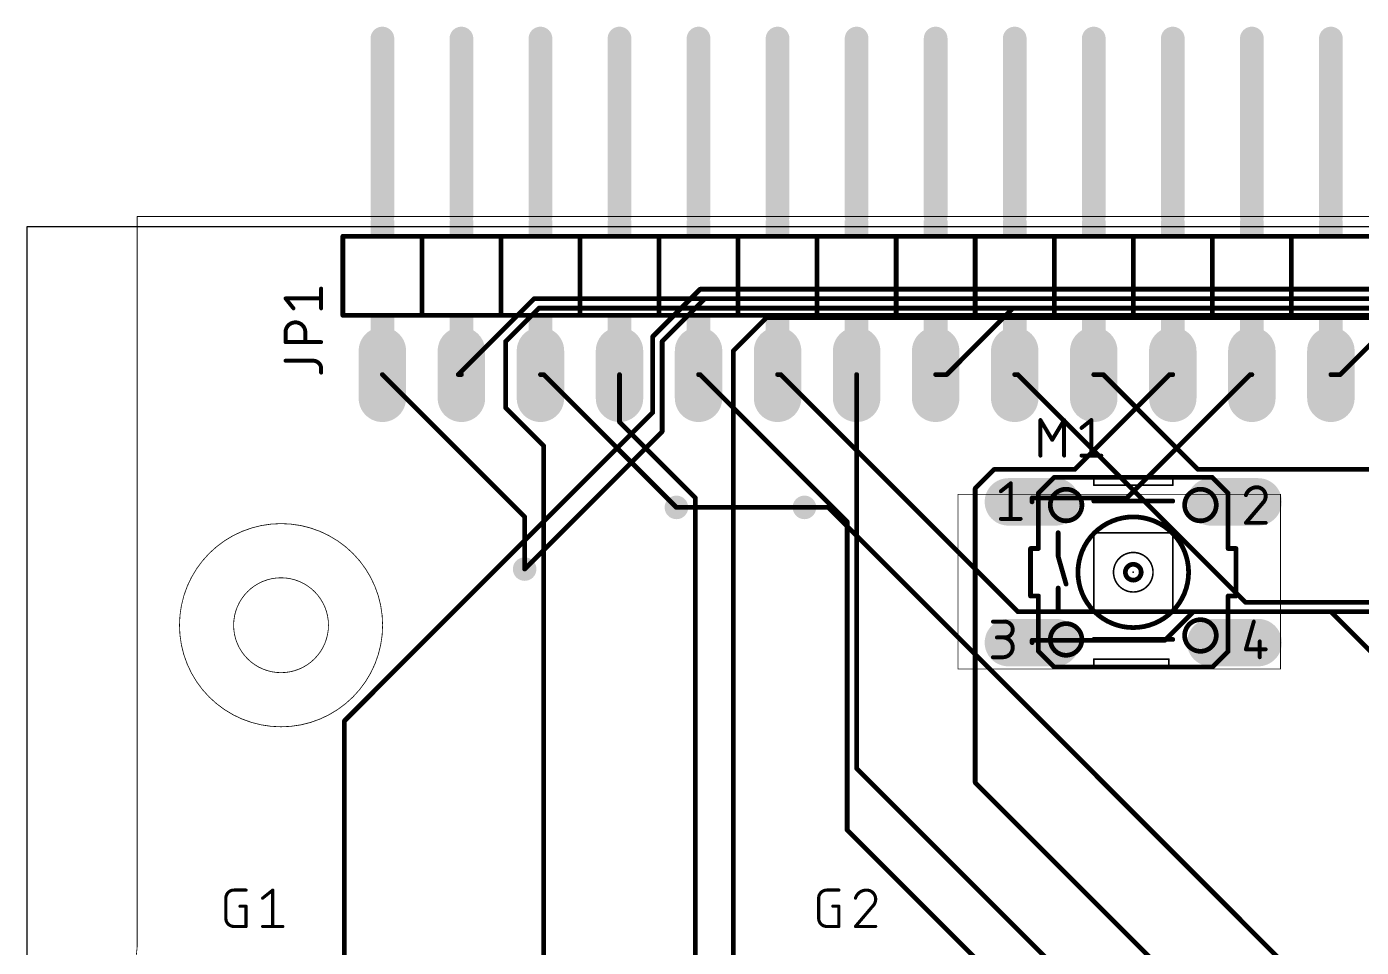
# Model space of a CAD drawing. Extents: x 8 to 150, y -13 to 106.
# Drawn here: x 7.62 to 50.51, y 76.85 to 106.43 of the extents above; entities that cross this region are included whole.
import ezdxf

# ---------------------------------------------------------------- set-up
doc = ezdxf.new("R2010")
doc.units = 0
for name, color, linetype in [('1', 22, 'CONTINUOUS'), ('16', 175, 'CONTINUOUS'), ('17', 82, 'CONTINUOUS'), ('18', 82, 'CONTINUOUS'), ('20', 30, 'CONTINUOUS'), ('21', 253, 'CONTINUOUS'), ('23', 7, 'CONTINUOUS'), ('25', 253, 'CONTINUOUS'), ('49', 253, 'CONTINUOUS'), ('51', 253, 'CONTINUOUS')]:
    doc.layers.add(name, color=color, linetype=linetype)

# ---------------------------------------------------------------- blocks, each defined once
blk = doc.blocks.new('RECT')
blk.add_solid([(-0.5, -0.5), (0.5, -0.5), (-0.5, 0.5), (0.5, 0.5)])
blk = doc.blocks.new('LONGP100')
at = {"const_width": 1}
blk.add_lwpolyline([(-0.5, 0), (0.5, 0)], dxfattribs=at)
at = {"const_width": 0.5}
for points in [[(-0.5, 0.25, 1), (-0.5, -0.25)], [(0.5, -0.25, 1), (0.5, 0.25)]]:
    blk.add_lwpolyline(points, format="xyb", dxfattribs=at)
blk = doc.blocks.new('ROUNDV')
at = {"const_width": 0.5}
blk.add_lwpolyline([(0, -0.25, 1), (0, 0.25, 1), (0, -0.25)], format="xyb", dxfattribs=at)

msp = doc.modelspace()

# ---------------------------------------------------------------- linework, layer by layer
at = {"layer": '1', "const_width": 0.1524}
for points in [[(27.7368, 96.4692), (29.2608, 97.9932)], [(29.2608, 97.9932), (135.3312, 97.9932)], [(28.0416, 96.3168), (29.4132, 97.6884)], [(29.4132, 97.6884), (65.0748, 97.6884)], [(39.3192, 97.3836), (37.1856, 95.25)], [(62.7888, 97.3836), (39.3192, 97.3836)], [(51.6636, 97.0788), (49.8348, 95.25)], [(27.7368, 94.0308), (27.7368, 96.4692)], [(28.0416, 93.4212), (28.0416, 96.3168)], [(29.2608, 95.25), (29.21, 95.25)], [(33.9852, 90.5256), (29.2608, 95.25)], [(34.29, 82.6008), (34.29, 95.25)], [(37.1856, 95.25), (36.83, 95.25)], [(41.3004, 92.202), (44.3484, 95.25)], [(46.9392, 95.25), (42.9768, 91.2876)], [(44.3484, 95.25), (44.45, 95.25)], [(46.9392, 95.25), (46.99, 95.25)], [(49.8348, 95.25), (49.53, 95.25)], [(17.8308, 84.1248), (27.7368, 94.0308)], [(23.622, 89.0016), (28.0416, 93.4212)], [(38.1, 91.5924), (38.7096, 92.202)], [(38.7096, 92.202), (41.3004, 92.202)], [(38.1, 82.1436), (38.1, 91.5924)], [(42.9768, 91.2876), (39.9288, 91.2876)], [(39.9288, 91.2876), (39.9288, 91.1606)], [(32.6136, 90.9828), (28.4988, 90.9828)], [(33.9852, 80.6196), (33.9852, 90.5256)], [(45.1104, 87.63), (44.196, 86.7156)], [(61.8744, 87.63), (45.1104, 87.63)], [(44.196, 86.7156), (39.9288, 86.7156)], [(39.9288, 86.7156), (39.9288, 86.6394)], [(17.8308, 71.1708), (17.8308, 84.1248)], [(43.1292, 73.7616), (34.29, 82.6008)], [(68.1228, 52.1208), (38.1, 82.1436)], [(44.0436, 70.5612), (33.9852, 80.6196)]]:
    msp.add_lwpolyline(points, dxfattribs=at)
at = {"layer": '1', "const_width": 0.0762}
for points in [[(29.2608, 98.0313, 1), (29.2608, 97.9551)], [(29.2877, 97.9663, 1), (29.2339, 98.0201)], [(29.4132, 97.7265, 1), (29.4132, 97.6503)], [(29.4401, 97.6615, 1), (29.3863, 97.7153)], [(39.3192, 97.4217, 1), (39.3192, 97.3455)], [(39.3461, 97.3567, 1), (39.2923, 97.4105)], [(27.7749, 96.4692, 1), (27.6987, 96.4692)], [(27.7099, 96.4961, 1), (27.7637, 96.4423)], [(28.0797, 96.3168, 1), (28.0035, 96.3168)], [(28.0147, 96.3437, 1), (28.0685, 96.2899)], [(29.21, 95.2881, 1), (29.21, 95.2119)], [(29.2877, 95.2769, 1), (29.2339, 95.2231)], [(29.2608, 95.2119, 1), (29.2608, 95.2881)], [(34.3281, 95.25, 1), (34.2519, 95.25)], [(36.83, 95.2881, 1), (36.83, 95.2119)], [(37.1587, 95.2769, 1), (37.2125, 95.2231)], [(37.1856, 95.2119, 1), (37.1856, 95.2881)], [(44.3484, 95.2881, 1), (44.3484, 95.2119)], [(44.3753, 95.2231, 1), (44.3215, 95.2769)], [(44.45, 95.2119, 1), (44.45, 95.2881)], [(46.9392, 95.2881, 1), (46.9392, 95.2119)], [(46.9661, 95.2231, 1), (46.9123, 95.2769)], [(46.99, 95.2119, 1), (46.99, 95.2881)], [(49.53, 95.2881, 1), (49.53, 95.2119)], [(49.8079, 95.2769, 1), (49.8617, 95.2231)], [(49.8348, 95.2119, 1), (49.8348, 95.2881)], [(27.6987, 94.0308, 1), (27.7749, 94.0308)], [(27.7637, 94.0039, 1), (27.7099, 94.0577)], [(28.0685, 93.3943, 1), (28.0147, 93.4481)], [(28.0035, 93.4212, 1), (28.0797, 93.4212)], [(38.7096, 92.2401, 1), (38.7096, 92.1639)], [(38.7365, 92.1751, 1), (38.6827, 92.2289)], [(41.2735, 92.2289, 1), (41.3273, 92.1751)], [(41.3004, 92.1639, 1), (41.3004, 92.2401)], [(38.1381, 91.5924, 1), (38.0619, 91.5924)], [(38.0731, 91.6193, 1), (38.1269, 91.5655)], [(39.9288, 91.3257, 1), (39.9288, 91.2495)], [(39.9669, 91.2876, 1), (39.8907, 91.2876)], [(42.9499, 91.3145, 1), (43.0037, 91.2607)], [(42.9768, 91.2495, 1), (42.9768, 91.3257)], [(28.4988, 91.0209, 1), (28.4988, 90.9447)], [(32.6136, 90.9447, 1), (32.6136, 91.0209)], [(39.8907, 91.1606, 1), (39.9669, 91.1606)], [(34.0233, 90.5256, 1), (33.9471, 90.5256)], [(33.9583, 90.4987, 1), (34.0121, 90.5525)], [(23.5951, 89.0285, 1), (23.6489, 88.9747)], [(45.1104, 87.6681, 1), (45.1104, 87.5919)], [(45.1373, 87.6031, 1), (45.0835, 87.6569)], [(39.9288, 86.7537, 1), (39.9288, 86.6775)], [(39.9669, 86.7156, 1), (39.8907, 86.7156)], [(39.8907, 86.6394, 1), (39.9669, 86.6394)], [(44.1691, 86.7425, 1), (44.2229, 86.6887)], [(44.196, 86.6775, 1), (44.196, 86.7537)], [(17.8689, 84.1248, 1), (17.7927, 84.1248)], [(17.8039, 84.1517, 1), (17.8577, 84.0979)], [(34.2519, 82.6008, 1), (34.3281, 82.6008)], [(34.3169, 82.6277, 1), (34.2631, 82.5739)], [(38.0619, 82.1436, 1), (38.1381, 82.1436)], [(38.1269, 82.1705, 1), (38.0731, 82.1167)], [(33.9471, 80.6196, 1), (34.0233, 80.6196)], [(34.0121, 80.6465, 1), (33.9583, 80.5927)]]:
    msp.add_lwpolyline(points, format="xyb", dxfattribs=at)
at = {"layer": '16', "const_width": 0.1524}
for points in [[(21.4884, 95.25), (23.9268, 97.6884)], [(24.0792, 97.3836), (23.0124, 96.3168)], [(23.9268, 97.6884), (118.4148, 97.6884)], [(60.0456, 97.3836), (24.0792, 97.3836)], [(30.3276, 96.012), (31.3944, 97.0788)], [(31.3944, 97.0788), (55.0164, 97.0788)], [(23.0124, 96.3168), (23.0124, 94.1832)], [(30.3276, 62.0268), (30.3276, 96.012)], [(19.05, 95.25), (23.622, 90.678)], [(21.4884, 95.25), (21.59, 95.25)], [(24.2316, 95.25), (24.13, 95.25)], [(28.4988, 90.9828), (24.2316, 95.25)], [(26.67, 93.726), (26.67, 95.25)], [(31.8516, 95.25), (31.75, 95.25)], [(39.4716, 87.63), (31.8516, 95.25)], [(39.4716, 95.25), (39.37, 95.25)], [(46.7868, 87.9348), (39.4716, 95.25)], [(42.2148, 95.25), (41.91, 95.25)], [(45.2628, 92.202), (42.2148, 95.25)], [(23.0124, 94.1832), (24.2316, 92.964)], [(29.1084, 91.2876), (26.67, 93.726)], [(24.2316, 92.964), (24.2316, 73.7616)], [(59.436, 92.202), (45.2628, 92.202)], [(29.1084, 63.0936), (29.1084, 91.2876)], [(33.3756, 90.9828), (32.6136, 90.9828)], [(51.6636, 72.6948), (33.3756, 90.9828)], [(23.622, 90.678), (23.622, 89.0016)], [(52.7304, 87.9348), (46.7868, 87.9348)], [(49.53, 87.63), (39.4716, 87.63)], [(63.5, 73.66), (49.53, 87.63)]]:
    msp.add_lwpolyline(points, dxfattribs=at)
at = {"layer": '16', "const_width": 0.0762}
for points in [[(23.9268, 97.7265, 1), (23.9268, 97.6503)], [(23.9537, 97.6615, 1), (23.8999, 97.7153)], [(24.0792, 97.4217, 1), (24.0792, 97.3455)], [(24.1061, 97.3567, 1), (24.0523, 97.4105)], [(31.3944, 97.1169, 1), (31.3944, 97.0407)], [(31.4213, 97.0519, 1), (31.3675, 97.1057)], [(23.0505, 96.3168, 1), (22.9743, 96.3168)], [(22.9855, 96.3437, 1), (23.0393, 96.2899)], [(30.3657, 96.012, 1), (30.2895, 96.012)], [(30.3007, 96.0389, 1), (30.3545, 95.9851)], [(19.0769, 95.2769, 1), (19.0231, 95.2231)], [(21.4884, 95.2881, 1), (21.4884, 95.2119)], [(21.4615, 95.2769, 1), (21.5153, 95.2231)], [(21.59, 95.2119, 1), (21.59, 95.2881)], [(24.13, 95.2881, 1), (24.13, 95.2119)], [(24.2585, 95.2769, 1), (24.2047, 95.2231)], [(24.2316, 95.2119, 1), (24.2316, 95.2881)], [(26.7081, 95.25, 1), (26.6319, 95.25)], [(31.75, 95.2881, 1), (31.75, 95.2119)], [(31.8785, 95.2769, 1), (31.8247, 95.2231)], [(31.8516, 95.2119, 1), (31.8516, 95.2881)], [(39.37, 95.2881, 1), (39.37, 95.2119)], [(39.4985, 95.2769, 1), (39.4447, 95.2231)], [(39.4716, 95.2119, 1), (39.4716, 95.2881)], [(41.91, 95.2881, 1), (41.91, 95.2119)], [(42.2417, 95.2769, 1), (42.1879, 95.2231)], [(42.2148, 95.2119, 1), (42.2148, 95.2881)], [(22.9743, 94.1832, 1), (23.0505, 94.1832)], [(23.0393, 94.2101, 1), (22.9855, 94.1563)], [(26.6319, 93.726, 1), (26.7081, 93.726)], [(26.6969, 93.7529, 1), (26.6431, 93.6991)], [(24.2697, 92.964, 1), (24.1935, 92.964)], [(24.2047, 92.9371, 1), (24.2585, 92.9909)], [(45.2628, 92.2401, 1), (45.2628, 92.1639)], [(45.2359, 92.1751, 1), (45.2897, 92.2289)], [(29.1465, 91.2876, 1), (29.0703, 91.2876)], [(29.0815, 91.2607, 1), (29.1353, 91.3145)], [(28.4719, 90.9559, 1), (28.5257, 91.0097)], [(32.6136, 91.0209, 1), (32.6136, 90.9447)], [(33.4025, 91.0097, 1), (33.3487, 90.9559)], [(33.3756, 90.9447, 1), (33.3756, 91.0209)], [(23.6601, 90.678, 1), (23.5839, 90.678)], [(23.5951, 90.6511, 1), (23.6489, 90.7049)], [(23.5839, 89.0016, 1), (23.6601, 89.0016)], [(46.7868, 87.9729, 1), (46.7868, 87.8967)], [(46.7599, 87.9079, 1), (46.8137, 87.9617)], [(39.4716, 87.6681, 1), (39.4716, 87.5919)], [(39.4447, 87.6031, 1), (39.4985, 87.6569)], [(49.5569, 87.6569, 1), (49.5031, 87.6031)], [(49.53, 87.5919, 1), (49.53, 87.6681)]]:
    msp.add_lwpolyline(points, format="xyb", dxfattribs=at)
at = {"layer": '20', "const_width": 0.025}
for points in [[(147.988, 100.33), (11.1709, 100.33)], [(11.1709, 100.33), (11.1709, 76.8708)], [(8.89, 54.5206), (11.1709, 76.8708)]]:
    msp.add_lwpolyline(points, dxfattribs=at)
at = {"layer": '20'}
for points, const_width in [([(11.1709, 100.3362, 1), (11.1709, 100.3238)], 0.0125), ([(11.1772, 100.33, 1), (11.1647, 100.33)], 0.0125), ([(15.7937, 85.6742, 1), (15.7937, 88.7222, 1), (15.7937, 85.6742)], 0.025), ([(11.1771, 76.8701, 1), (11.1647, 76.8714)], 0.0125), ([(11.1647, 76.8708, 1), (11.1772, 76.8708)], 0.0125)]:
    msp.add_lwpolyline(points, format="xyb", dxfattribs=dict(at, const_width=const_width))
at = {"layer": '21'}
for points, const_width in [([(19.05, 106.045), (19.05, 100.33)], 0.762), ([(21.59, 106.045), (21.59, 100.33)], 0.762), ([(24.13, 106.045), (24.13, 100.33)], 0.762), ([(26.67, 106.045), (26.67, 100.33)], 0.762), ([(29.21, 106.045), (29.21, 100.33)], 0.762), ([(31.75, 106.045), (31.75, 100.33)], 0.762), ([(34.29, 106.045), (34.29, 100.33)], 0.762), ([(36.83, 106.045), (36.83, 100.33)], 0.762), ([(39.37, 106.045), (39.37, 100.33)], 0.762), ([(41.91, 106.045), (41.91, 100.33)], 0.762), ([(44.45, 106.045), (44.45, 100.33)], 0.762), ([(46.99, 106.045), (46.99, 100.33)], 0.762), ([(49.53, 106.045), (49.53, 100.33)], 0.762), ([(20.32, 99.695), (17.78, 99.695)], 0.1524), ([(17.78, 99.695), (17.78, 97.155)], 0.1524), ([(20.32, 97.155), (20.32, 99.695)], 0.1524), ([(22.86, 99.695), (20.32, 99.695)], 0.1524), ([(22.86, 97.155), (22.86, 99.695)], 0.1524), ([(25.4, 99.695), (22.86, 99.695)], 0.1524), ([(25.4, 97.155), (25.4, 99.695)], 0.1524), ([(27.94, 99.695), (25.4, 99.695)], 0.1524), ([(27.94, 97.155), (27.94, 99.695)], 0.1524), ([(30.48, 99.695), (27.94, 99.695)], 0.1524), ([(30.48, 97.155), (30.48, 99.695)], 0.1524), ([(33.02, 99.695), (30.48, 99.695)], 0.1524), ([(33.02, 97.155), (33.02, 99.695)], 0.1524), ([(35.56, 99.695), (33.02, 99.695)], 0.1524), ([(35.56, 97.155), (35.56, 99.695)], 0.1524), ([(38.1, 99.695), (35.56, 99.695)], 0.1524), ([(38.1, 97.155), (38.1, 99.695)], 0.1524), ([(40.64, 99.695), (38.1, 99.695)], 0.1524), ([(40.64, 97.155), (40.64, 99.695)], 0.1524), ([(43.18, 99.695), (40.64, 99.695)], 0.1524), ([(43.18, 97.155), (43.18, 99.695)], 0.1524), ([(45.72, 99.695), (43.18, 99.695)], 0.1524), ([(45.72, 97.155), (45.72, 99.695)], 0.1524), ([(48.26, 99.695), (45.72, 99.695)], 0.1524), ([(48.26, 97.155), (48.26, 99.695)], 0.1524), ([(50.8, 99.695), (48.26, 99.695)], 0.1524), ([(17.78, 97.155), (20.32, 97.155)], 0.1524), ([(20.32, 97.155), (22.86, 97.155)], 0.1524), ([(22.86, 97.155), (25.4, 97.155)], 0.1524), ([(25.4, 97.155), (27.94, 97.155)], 0.1524), ([(27.94, 97.155), (30.48, 97.155)], 0.1524), ([(30.48, 97.155), (33.02, 97.155)], 0.1524), ([(33.02, 97.155), (35.56, 97.155)], 0.1524), ([(35.56, 97.155), (38.1, 97.155)], 0.1524), ([(38.1, 97.155), (40.64, 97.155)], 0.1524), ([(40.64, 97.155), (43.18, 97.155)], 0.1524), ([(43.18, 97.155), (45.72, 97.155)], 0.1524), ([(45.72, 97.155), (48.26, 97.155)], 0.1524), ([(48.26, 97.155), (50.8, 97.155)], 0.1524), ([(41.91, 91.948), (41.021, 91.948)], 0.1524), ([(44.45, 91.948), (41.91, 91.948)], 0.1524), ([(41.91, 91.948), (41.91, 91.694)], 0.0508), ([(45.339, 91.948), (44.45, 91.948)], 0.1524), ([(44.45, 91.694), (44.45, 91.948)], 0.0508), ([(44.45, 91.694), (41.91, 91.694)], 0.0508), ([(39.878, 89.662), (40.132, 89.662)], 0.1524), ([(39.878, 89.662), (39.878, 88.138)], 0.1524), ([(40.132, 89.662), (40.132, 89.916)], 0.1524), ([(46.228, 89.662), (46.228, 89.916)], 0.1524), ([(46.228, 89.662), (46.482, 89.662)], 0.1524), ([(46.482, 88.138), (46.482, 89.662)], 0.1524), ([(40.132, 88.138), (39.878, 88.138)], 0.1524), ([(40.132, 88.138), (40.132, 87.884)], 0.1524), ([(46.482, 88.138), (46.228, 88.138)], 0.1524), ([(46.228, 88.138), (46.228, 87.884)], 0.1524), ([(41.021, 85.852), (41.91, 85.852)], 0.1524), ([(41.91, 85.852), (44.323, 85.852)], 0.1524), ([(44.323, 86.106), (41.91, 86.106)], 0.0508), ([(41.91, 86.106), (41.91, 85.852)], 0.0508), ([(44.323, 85.852), (45.339, 85.852)], 0.1524), ([(44.323, 86.106), (44.323, 85.852)], 0.0508)]:
    msp.add_lwpolyline(points, dxfattribs=dict(at, const_width=const_width))
for points, const_width in [([(19.2405, 106.045, 1), (18.8595, 106.045)], 0.381), ([(21.7805, 106.045, 1), (21.3995, 106.045)], 0.381), ([(24.3205, 106.045, 1), (23.9395, 106.045)], 0.381), ([(26.8605, 106.045, 1), (26.4795, 106.045)], 0.381), ([(29.4005, 106.045, 1), (29.0195, 106.045)], 0.381), ([(31.9405, 106.045, 1), (31.5595, 106.045)], 0.381), ([(34.4805, 106.045, 1), (34.0995, 106.045)], 0.381), ([(37.0205, 106.045, 1), (36.6395, 106.045)], 0.381), ([(39.5605, 106.045, 1), (39.1795, 106.045)], 0.381), ([(42.1005, 106.045, 1), (41.7195, 106.045)], 0.381), ([(44.6405, 106.045, 1), (44.2595, 106.045)], 0.381), ([(47.1805, 106.045, 1), (46.7995, 106.045)], 0.381), ([(49.7205, 106.045, 1), (49.3395, 106.045)], 0.381), ([(18.8595, 100.33, 1), (19.2405, 100.33)], 0.381), ([(21.3995, 100.33, 1), (21.7805, 100.33)], 0.381), ([(23.9395, 100.33, 1), (24.3205, 100.33)], 0.381), ([(26.4795, 100.33, 1), (26.8605, 100.33)], 0.381), ([(29.0195, 100.33, 1), (29.4005, 100.33)], 0.381), ([(31.5595, 100.33, 1), (31.9405, 100.33)], 0.381), ([(34.0995, 100.33, 1), (34.4805, 100.33)], 0.381), ([(36.6395, 100.33, 1), (37.0205, 100.33)], 0.381), ([(39.1795, 100.33, 1), (39.5605, 100.33)], 0.381), ([(41.7195, 100.33, 1), (42.1005, 100.33)], 0.381), ([(44.2595, 100.33, 1), (44.6405, 100.33)], 0.381), ([(46.7995, 100.33, 1), (47.1805, 100.33)], 0.381), ([(49.3395, 100.33, 1), (49.7205, 100.33)], 0.381), ([(17.78, 99.7331, 1), (17.78, 99.6569)], 0.0762), ([(17.8181, 99.695, 1), (17.7419, 99.695)], 0.0762), ([(20.3581, 99.695, 1), (20.2819, 99.695)], 0.0762), ([(20.32, 99.7331, 1), (20.32, 99.6569)], 0.0762), ([(20.32, 99.6569, 1), (20.32, 99.7331)], 0.0762), ([(22.8981, 99.695, 1), (22.8219, 99.695)], 0.0762), ([(22.86, 99.7331, 1), (22.86, 99.6569)], 0.0762), ([(22.86, 99.6569, 1), (22.86, 99.7331)], 0.0762), ([(25.4381, 99.695, 1), (25.3619, 99.695)], 0.0762), ([(25.4, 99.7331, 1), (25.4, 99.6569)], 0.0762), ([(25.4, 99.6569, 1), (25.4, 99.7331)], 0.0762), ([(27.9781, 99.695, 1), (27.9019, 99.695)], 0.0762), ([(27.94, 99.7331, 1), (27.94, 99.6569)], 0.0762), ([(27.94, 99.6569, 1), (27.94, 99.7331)], 0.0762), ([(30.5181, 99.695, 1), (30.4419, 99.695)], 0.0762), ([(30.48, 99.7331, 1), (30.48, 99.6569)], 0.0762), ([(30.48, 99.6569, 1), (30.48, 99.7331)], 0.0762), ([(33.0581, 99.695, 1), (32.9819, 99.695)], 0.0762), ([(33.02, 99.7331, 1), (33.02, 99.6569)], 0.0762), ([(33.02, 99.6569, 1), (33.02, 99.7331)], 0.0762), ([(35.5981, 99.695, 1), (35.5219, 99.695)], 0.0762), ([(35.56, 99.7331, 1), (35.56, 99.6569)], 0.0762), ([(35.56, 99.6569, 1), (35.56, 99.7331)], 0.0762), ([(38.1381, 99.695, 1), (38.0619, 99.695)], 0.0762), ([(38.1, 99.7331, 1), (38.1, 99.6569)], 0.0762), ([(38.1, 99.6569, 1), (38.1, 99.7331)], 0.0762), ([(40.6781, 99.695, 1), (40.6019, 99.695)], 0.0762), ([(40.64, 99.7331, 1), (40.64, 99.6569)], 0.0762), ([(40.64, 99.6569, 1), (40.64, 99.7331)], 0.0762), ([(43.2181, 99.695, 1), (43.1419, 99.695)], 0.0762), ([(43.18, 99.7331, 1), (43.18, 99.6569)], 0.0762), ([(43.18, 99.6569, 1), (43.18, 99.7331)], 0.0762), ([(45.7581, 99.695, 1), (45.6819, 99.695)], 0.0762), ([(45.72, 99.7331, 1), (45.72, 99.6569)], 0.0762), ([(45.72, 99.6569, 1), (45.72, 99.7331)], 0.0762), ([(48.2981, 99.695, 1), (48.2219, 99.695)], 0.0762), ([(48.26, 99.7331, 1), (48.26, 99.6569)], 0.0762), ([(48.26, 99.6569, 1), (48.26, 99.7331)], 0.0762), ([(17.78, 97.1931, 1), (17.78, 97.1169)], 0.0762), ([(17.7419, 97.155, 1), (17.8181, 97.155)], 0.0762), ([(20.32, 97.1931, 1), (20.32, 97.1169)], 0.0762), ([(20.2819, 97.155, 1), (20.3581, 97.155)], 0.0762), ([(20.32, 97.1169, 1), (20.32, 97.1931)], 0.0762), ([(22.86, 97.1931, 1), (22.86, 97.1169)], 0.0762), ([(22.8219, 97.155, 1), (22.8981, 97.155)], 0.0762), ([(22.86, 97.1169, 1), (22.86, 97.1931)], 0.0762), ([(25.4, 97.1931, 1), (25.4, 97.1169)], 0.0762), ([(25.3619, 97.155, 1), (25.4381, 97.155)], 0.0762), ([(25.4, 97.1169, 1), (25.4, 97.1931)], 0.0762), ([(27.94, 97.1931, 1), (27.94, 97.1169)], 0.0762), ([(27.9019, 97.155, 1), (27.9781, 97.155)], 0.0762), ([(27.94, 97.1169, 1), (27.94, 97.1931)], 0.0762), ([(30.48, 97.1931, 1), (30.48, 97.1169)], 0.0762), ([(30.4419, 97.155, 1), (30.5181, 97.155)], 0.0762), ([(30.48, 97.1169, 1), (30.48, 97.1931)], 0.0762), ([(33.02, 97.1931, 1), (33.02, 97.1169)], 0.0762), ([(32.9819, 97.155, 1), (33.0581, 97.155)], 0.0762), ([(33.02, 97.1169, 1), (33.02, 97.1931)], 0.0762), ([(35.56, 97.1931, 1), (35.56, 97.1169)], 0.0762), ([(35.5219, 97.155, 1), (35.5981, 97.155)], 0.0762), ([(35.56, 97.1169, 1), (35.56, 97.1931)], 0.0762), ([(38.1, 97.1931, 1), (38.1, 97.1169)], 0.0762), ([(38.0619, 97.155, 1), (38.1381, 97.155)], 0.0762), ([(38.1, 97.1169, 1), (38.1, 97.1931)], 0.0762), ([(40.64, 97.1931, 1), (40.64, 97.1169)], 0.0762), ([(40.6019, 97.155, 1), (40.6781, 97.155)], 0.0762), ([(40.64, 97.1169, 1), (40.64, 97.1931)], 0.0762), ([(43.18, 97.1931, 1), (43.18, 97.1169)], 0.0762), ([(43.1419, 97.155, 1), (43.2181, 97.155)], 0.0762), ([(43.18, 97.1169, 1), (43.18, 97.1931)], 0.0762), ([(45.72, 97.1931, 1), (45.72, 97.1169)], 0.0762), ([(45.6819, 97.155, 1), (45.7581, 97.155)], 0.0762), ([(45.72, 97.1169, 1), (45.72, 97.1931)], 0.0762), ([(48.26, 97.1931, 1), (48.26, 97.1169)], 0.0762), ([(48.2219, 97.155, 1), (48.2981, 97.155)], 0.0762), ([(48.26, 97.1169, 1), (48.26, 97.1931)], 0.0762), ([(41.021, 91.9861, 1), (41.021, 91.9099)], 0.0762), ([(41.91, 91.9861, 1), (41.91, 91.9099)], 0.0762), ([(41.91, 91.9099, 1), (41.91, 91.9861)], 0.0762), ([(41.9227, 91.948, 1), (41.8973, 91.948)], 0.0254), ([(44.45, 91.9861, 1), (44.45, 91.9099)], 0.0762), ([(44.45, 91.9099, 1), (44.45, 91.9861)], 0.0762), ([(44.4627, 91.948, 1), (44.4373, 91.948)], 0.0254), ([(45.339, 91.9099, 1), (45.339, 91.9861)], 0.0762), ([(41.91, 91.7067, 1), (41.91, 91.6813)], 0.0254), ([(41.8973, 91.694, 1), (41.9227, 91.694)], 0.0254), ([(44.4373, 91.694, 1), (44.4627, 91.694)], 0.0254), ([(44.45, 91.6813, 1), (44.45, 91.7067)], 0.0254), ([(43.18, 87.122, 1), (43.18, 90.678, 1), (43.18, 87.122)], 0.1524), ([(39.878, 89.7001, 1), (39.878, 89.6239)], 0.0762), ([(39.9161, 89.662, 1), (39.8399, 89.662)], 0.0762), ([(40.1701, 89.916, 1), (40.0939, 89.916)], 0.0762), ([(40.0939, 89.662, 1), (40.1701, 89.662)], 0.0762), ([(40.132, 89.6239, 1), (40.132, 89.7001)], 0.0762), ([(46.2661, 89.916, 1), (46.1899, 89.916)], 0.0762), ([(46.228, 89.7001, 1), (46.228, 89.6239)], 0.0762), ([(46.1899, 89.662, 1), (46.2661, 89.662)], 0.0762), ([(46.5201, 89.662, 1), (46.4439, 89.662)], 0.0762), ([(46.482, 89.6239, 1), (46.482, 89.7001)], 0.0762), ([(43.18, 88.646, 1), (43.18, 89.154, 1), (43.18, 88.646)], 0.1524), ([(39.878, 88.1761, 1), (39.878, 88.0999)], 0.0762), ([(39.8399, 88.138, 1), (39.9161, 88.138)], 0.0762), ([(40.1701, 88.138, 1), (40.0939, 88.138)], 0.0762), ([(40.0939, 87.884, 1), (40.1701, 87.884)], 0.0762), ([(40.132, 88.0999, 1), (40.132, 88.1761)], 0.0762), ([(46.228, 88.1761, 1), (46.228, 88.0999)], 0.0762), ([(46.2661, 88.138, 1), (46.1899, 88.138)], 0.0762), ([(46.1899, 87.884, 1), (46.2661, 87.884)], 0.0762), ([(46.4439, 88.138, 1), (46.5201, 88.138)], 0.0762), ([(46.482, 88.0999, 1), (46.482, 88.1761)], 0.0762), ([(41.021, 85.8901, 1), (41.021, 85.8139)], 0.0762), ([(41.91, 85.8901, 1), (41.91, 85.8139)], 0.0762), ([(41.91, 85.8139, 1), (41.91, 85.8901)], 0.0762), ([(41.91, 86.1187, 1), (41.91, 86.0933)], 0.0254), ([(41.9227, 86.106, 1), (41.8973, 86.106)], 0.0254), ([(41.8973, 85.852, 1), (41.9227, 85.852)], 0.0254), ([(44.323, 85.8901, 1), (44.323, 85.8139)], 0.0762), ([(44.323, 85.8139, 1), (44.323, 85.8901)], 0.0762), ([(44.3357, 86.106, 1), (44.3103, 86.106)], 0.0254), ([(44.3103, 85.852, 1), (44.3357, 85.852)], 0.0254), ([(44.323, 86.0933, 1), (44.323, 86.1187)], 0.0254), ([(45.339, 85.8139, 1), (45.339, 85.8901)], 0.0762)]:
    msp.add_lwpolyline(points, format="xyb", dxfattribs=dict(at, const_width=const_width))
at = {"layer": '23'}
for p in [(40.64, 99.06), (43.18, 88.9)]:
    msp.add_point(p, dxfattribs=at)
at = {"layer": '25'}
for points, const_width in [([(17.0815, 97.3784), (17.0815, 98.0134)], 0.127), ([(16.1925, 97.3784), (15.9385, 97.6959)], 0.127), ([(15.9385, 97.6959), (17.0815, 97.6959)], 0.127), ([(15.9385, 96.2925), (15.9385, 96.61)], 0.127), ([(16.5735, 96.61), (16.5735, 96.2925)], 0.127), ([(17.0815, 96.2925), (15.9385, 96.2925)], 0.127), ([(15.9385, 95.6945), (16.8275, 95.6945)], 0.127), ([(17.0815, 95.4405), (17.0815, 95.3135)], 0.127), ([(40.1955, 92.6465), (40.1955, 93.7895)], 0.127), ([(40.1955, 93.7895), (40.5765, 93.1545)], 0.127), ([(40.5765, 93.1545), (40.9575, 93.7895)], 0.127), ([(40.9575, 93.7895), (40.9575, 92.6465)], 0.127), ([(41.5163, 93.5355), (41.8338, 93.7895)], 0.127), ([(41.8338, 93.7895), (41.8338, 92.6465)], 0.127), ([(41.5163, 92.6465), (42.1513, 92.6465)], 0.127), ([(14.2804, 78.6892), (14.6699, 78.6892)], 0.1016), ([(15.2019, 78.4296), (15.5265, 78.6892)], 0.1016), ([(15.5265, 78.6892), (15.5265, 77.5208)], 0.1016), ([(33.3304, 78.6892), (33.7199, 78.6892)], 0.1016), ([(14.0208, 77.7804), (14.0208, 78.4296)], 0.1016), ([(14.4752, 78.1699), (14.6699, 78.1699)], 0.1016), ([(14.6699, 78.1699), (14.6699, 77.5208)], 0.1016), ([(33.0708, 77.7804), (33.0708, 78.4296)], 0.1016), ([(33.5252, 78.1699), (33.7199, 78.1699)], 0.1016), ([(33.7199, 78.1699), (33.7199, 77.5208)], 0.1016), ([(34.8036, 78.1699), (34.2519, 77.5208)], 0.1016), ([(14.6699, 77.5208), (14.2804, 77.5208)], 0.1016), ([(15.2019, 77.5208), (15.851, 77.5208)], 0.1016), ([(33.7199, 77.5208), (33.3304, 77.5208)], 0.1016), ([(34.2519, 77.5208), (34.901, 77.5208)], 0.1016)]:
    msp.add_lwpolyline(points, dxfattribs=dict(at, const_width=const_width))
for points, const_width in [([(17.1133, 98.0134, 1), (17.0498, 98.0134)], 0.0635), ([(15.9633, 97.7157, 1), (15.9137, 97.676)], 0.0635), ([(15.9385, 97.7276, 1), (15.9385, 97.6641)], 0.0635), ([(16.1677, 97.3585, 1), (16.2173, 97.3982)], 0.0635), ([(17.0498, 97.3784, 1), (17.1133, 97.3784)], 0.0635), ([(17.0815, 97.6641, 1), (17.0815, 97.7276)], 0.0635), ([(16.5735, 96.61, 1), (15.9385, 96.61)], 0.127), ([(15.9703, 96.61, 1), (15.9068, 96.61)], 0.0635), ([(15.9068, 96.61, 1), (15.9703, 96.61)], 0.0635), ([(16.6052, 96.61, 1), (16.5418, 96.61)], 0.0635), ([(16.5418, 96.61, 1), (16.6052, 96.61)], 0.0635), ([(15.9385, 96.3243, 1), (15.9385, 96.2608)], 0.0635), ([(15.9068, 96.2925, 1), (15.9703, 96.2925)], 0.0635), ([(16.5418, 96.2925, 1), (16.6052, 96.2925)], 0.0635), ([(17.0815, 96.2608, 1), (17.0815, 96.3243)], 0.0635), ([(15.9385, 95.7263, 1), (15.9385, 95.6628)], 0.0635), ([(17.0815, 95.4405, 0.4142), (16.8275, 95.6945)], 0.127), ([(16.8275, 95.7263, 1), (16.8275, 95.6628)], 0.0635), ([(16.8275, 95.6628, 1), (16.8275, 95.7263)], 0.0635), ([(17.1133, 95.4405, 1), (17.0498, 95.4405)], 0.0635), ([(17.0498, 95.4405, 1), (17.1133, 95.4405)], 0.0635), ([(17.0498, 95.3135, 1), (17.1133, 95.3135)], 0.0635), ([(40.2273, 93.7895, 1), (40.1638, 93.7895)], 0.0635), ([(40.2227, 93.8058, 1), (40.1683, 93.7732)], 0.0635), ([(40.9893, 93.7895, 1), (40.9258, 93.7895)], 0.0635), ([(40.9847, 93.7732, 1), (40.9303, 93.8058)], 0.0635), ([(41.4965, 93.5603, 1), (41.5361, 93.5107)], 0.0635), ([(41.8656, 93.7895, 1), (41.8021, 93.7895)], 0.0635), ([(41.8536, 93.7647, 1), (41.814, 93.8143)], 0.0635), ([(40.5493, 93.1708, 1), (40.6037, 93.1382)], 0.0635), ([(40.5493, 93.1382, 1), (40.6037, 93.1708)], 0.0635), ([(40.1638, 92.6465, 1), (40.2273, 92.6465)], 0.0635), ([(40.9258, 92.6465, 1), (40.9893, 92.6465)], 0.0635), ([(41.5163, 92.6783, 1), (41.5163, 92.6148)], 0.0635), ([(41.8021, 92.6465, 1), (41.8656, 92.6465)], 0.0635), ([(42.1513, 92.6148, 1), (42.1513, 92.6783)], 0.0635), ([(14.2804, 78.6892, 0.4142), (14.0208, 78.4296)], 0.1016), ([(14.2804, 78.7146, 1), (14.2804, 78.6638)], 0.0508), ([(14.2804, 78.6638, 1), (14.2804, 78.7146)], 0.0508), ([(14.6699, 78.6638, 1), (14.6699, 78.7146)], 0.0508), ([(15.5518, 78.6892, 1), (15.5011, 78.6892)], 0.0508), ([(15.5423, 78.6694, 1), (15.5106, 78.709)], 0.0508), ([(33.3304, 78.6892, 0.4142), (33.0708, 78.4296)], 0.1016), ([(33.3304, 78.7146, 1), (33.3304, 78.6638)], 0.0508), ([(33.3304, 78.6638, 1), (33.3304, 78.7146)], 0.0508), ([(33.7199, 78.6638, 1), (33.7199, 78.7146)], 0.0508), ([(34.6089, 78.6892, 0.3252), (34.2519, 78.4296)], 0.1016), ([(34.901, 78.3971, 0.4142), (34.6089, 78.6892)], 0.1016), ([(34.6089, 78.7146, 1), (34.6089, 78.6638)], 0.0508), ([(34.6089, 78.6638, 1), (34.6089, 78.7146)], 0.0508), ([(14.0462, 78.4296, 1), (13.9954, 78.4296)], 0.0508), ([(13.9954, 78.4296, 1), (14.0462, 78.4296)], 0.0508), ([(14.4752, 78.1953, 1), (14.4752, 78.1445)], 0.0508), ([(14.6953, 78.1699, 1), (14.6445, 78.1699)], 0.0508), ([(14.6699, 78.1445, 1), (14.6699, 78.1953)], 0.0508), ([(15.186, 78.4494, 1), (15.2178, 78.4097)], 0.0508), ([(33.0962, 78.4296, 1), (33.0454, 78.4296)], 0.0508), ([(33.0454, 78.4296, 1), (33.0962, 78.4296)], 0.0508), ([(33.5252, 78.1953, 1), (33.5252, 78.1445)], 0.0508), ([(33.7453, 78.1699, 1), (33.6945, 78.1699)], 0.0508), ([(33.7199, 78.1445, 1), (33.7199, 78.1953)], 0.0508), ([(34.2277, 78.4374, 1), (34.2761, 78.4217)], 0.0508), ([(34.8036, 78.1699, 0.2053), (34.901, 78.3971)], 0.1016), ([(34.7861, 78.1883, 1), (34.8212, 78.1515)], 0.0508), ([(34.823, 78.1535, 1), (34.7843, 78.1864)], 0.0508), ([(34.9264, 78.3971, 1), (34.8756, 78.3971)], 0.0508), ([(34.8756, 78.3971, 1), (34.9264, 78.3971)], 0.0508), ([(14.0208, 77.7804, 0.4142), (14.2804, 77.5208)], 0.1016), ([(14.0462, 77.7804, 1), (13.9954, 77.7804)], 0.0508), ([(13.9954, 77.7804, 1), (14.0462, 77.7804)], 0.0508), ([(33.0708, 77.7804, 0.4142), (33.3304, 77.5208)], 0.1016), ([(33.0962, 77.7804, 1), (33.0454, 77.7804)], 0.0508), ([(33.0454, 77.7804, 1), (33.0962, 77.7804)], 0.0508), ([(14.2804, 77.5462, 1), (14.2804, 77.4954)], 0.0508), ([(14.2804, 77.4954, 1), (14.2804, 77.5462)], 0.0508), ([(14.6445, 77.5208, 1), (14.6953, 77.5208)], 0.0508), ([(14.6699, 77.4954, 1), (14.6699, 77.5462)], 0.0508), ([(15.2019, 77.5462, 1), (15.2019, 77.4954)], 0.0508), ([(15.5011, 77.5208, 1), (15.5518, 77.5208)], 0.0508), ([(15.851, 77.4954, 1), (15.851, 77.5462)], 0.0508), ([(33.3304, 77.5462, 1), (33.3304, 77.4954)], 0.0508), ([(33.3304, 77.4954, 1), (33.3304, 77.5462)], 0.0508), ([(33.6945, 77.5208, 1), (33.7453, 77.5208)], 0.0508), ([(33.7199, 77.4954, 1), (33.7199, 77.5462)], 0.0508), ([(34.2325, 77.5373, 1), (34.2713, 77.5043)], 0.0508), ([(34.2519, 77.5462, 1), (34.2519, 77.4954)], 0.0508), ([(34.901, 77.4954, 1), (34.901, 77.5462)], 0.0508)]:
    msp.add_lwpolyline(points, format="xyb", dxfattribs=dict(at, const_width=const_width))
at = {"layer": '49'}
for p, q in [((149.84, 100), (7.62, 100)), ((7.62, 100), (7.62, -12.7))]:
    msp.add_line(p, q, dxfattribs=at)
at = {"layer": '49', "const_width": 0.025}
for points in [[(37.5488, 85.7885), (37.5488, 91.4019)], [(37.5488, 91.4019), (47.912, 91.4019)], [(47.912, 91.4019), (47.912, 85.7885)], [(47.912, 85.7885), (37.5488, 85.7885)]]:
    msp.add_lwpolyline(points, dxfattribs=at)
at = {"layer": '49'}
for points, const_width in [([(37.5551, 91.4019, 1), (37.5426, 91.4019)], 0.0125), ([(37.5488, 91.4081, 1), (37.5488, 91.3957)], 0.0125), ([(47.9183, 91.4019, 1), (47.9058, 91.4019)], 0.0125), ([(47.912, 91.3957, 1), (47.912, 91.4081)], 0.0125), ([(15.7937, 83.9343, 1), (15.7937, 90.4621, 1), (15.7937, 83.9343)], 0.025), ([(37.5488, 85.7947, 1), (37.5488, 85.7823)], 0.0125), ([(37.5426, 85.7885, 1), (37.5551, 85.7885)], 0.0125), ([(47.9058, 85.7885, 1), (47.9183, 85.7885)], 0.0125), ([(47.912, 85.7823, 1), (47.912, 85.7947)], 0.0125)]:
    msp.add_lwpolyline(points, format="xyb", dxfattribs=dict(at, const_width=const_width))
at = {"layer": '51'}
for points, const_width in [([(38.9255, 91.5035), (39.243, 91.7575)], 0.127), ([(39.243, 91.7575), (39.243, 90.6145)], 0.127), ([(40.64, 91.948), (40.132, 91.44)], 0.1524), ([(40.64, 91.948), (41.021, 91.948)], 0.1524), ([(45.72, 91.948), (45.339, 91.948)], 0.1524), ([(46.228, 91.44), (45.72, 91.948)], 0.1524), ([(40.132, 91.44), (40.132, 89.916)], 0.1524), ([(46.228, 89.916), (46.228, 91.44)], 0.1524), ([(44.45, 91.186), (41.91, 91.186)], 0.1524), ([(47.3392, 91.1225), (46.7995, 90.4875)], 0.127), ([(38.9255, 90.6145), (39.5605, 90.6145)], 0.127), ([(46.7995, 90.4875), (47.4345, 90.4875)], 0.127), ([(40.767, 90.17), (40.767, 89.408)], 0.1524), ([(41.91, 90.17), (41.91, 87.63)], 0.0508), ([(41.91, 90.17), (44.45, 90.17)], 0.0508), ([(44.45, 87.63), (44.45, 90.17)], 0.0508), ([(40.767, 89.408), (41.021, 88.519)], 0.1524), ([(40.767, 88.392), (40.767, 87.63)], 0.1524), ([(40.132, 86.36), (40.132, 87.884)], 0.1524), ([(46.228, 86.36), (46.228, 87.884)], 0.1524), ([(44.45, 87.63), (41.91, 87.63)], 0.0508), ([(38.6715, 87.3125), (39.0525, 87.3125)], 0.127), ([(47.0535, 87.3125), (46.7995, 86.4235)], 0.127), ([(39.0525, 86.8045), (38.7985, 86.8045)], 0.127), ([(41.91, 86.741), (44.45, 86.741)], 0.1524), ([(47.244, 86.6775), (47.244, 86.1695)], 0.127), ([(38.6715, 86.1695), (38.989, 86.1695)], 0.127), ([(40.64, 85.852), (40.132, 86.36)], 0.1524), ([(45.72, 85.852), (46.228, 86.36)], 0.1524), ([(46.7995, 86.4235), (47.4345, 86.4235)], 0.127), ([(40.64, 85.852), (41.021, 85.852)], 0.1524), ([(45.72, 85.852), (45.339, 85.852)], 0.1524)]:
    msp.add_lwpolyline(points, dxfattribs=dict(at, const_width=const_width))
for points, const_width in [([(39.2748, 91.7575, 1), (39.2112, 91.7575)], 0.0635), ([(39.2628, 91.7327, 1), (39.2232, 91.7823)], 0.0635), ([(40.64, 91.9861, 1), (40.64, 91.9099)], 0.0762), ([(40.6669, 91.9211, 1), (40.6131, 91.9749)], 0.0762), ([(41.021, 91.9099, 1), (41.021, 91.9861)], 0.0762), ([(45.339, 91.9861, 1), (45.339, 91.9099)], 0.0762), ([(45.7469, 91.9749, 1), (45.6931, 91.9211)], 0.0762), ([(45.72, 91.9099, 1), (45.72, 91.9861)], 0.0762), ([(38.9057, 91.5283, 1), (38.9453, 91.4787)], 0.0635), ([(40.1701, 91.44, 1), (40.0939, 91.44)], 0.0762), ([(40.1051, 91.4669, 1), (40.1589, 91.4131)], 0.0762), ([(41.021, 90.551, 1), (41.021, 91.567, 1), (41.021, 90.551)], 0.1524), ([(45.339, 90.551, 1), (45.339, 91.567, 1), (45.339, 90.551)], 0.1524), ([(46.2661, 91.44, 1), (46.1899, 91.44)], 0.0762), ([(46.2011, 91.4131, 1), (46.2549, 91.4669)], 0.0762), ([(47.1487, 91.6305, 0.3252), (46.7995, 91.3765)], 0.127), ([(46.7693, 91.3863, 1), (46.8297, 91.3667)], 0.0635), ([(47.1487, 91.6623, 1), (47.1487, 91.5987)], 0.0635), ([(47.4345, 91.3448, 0.4142), (47.1487, 91.6305)], 0.127), ([(47.1487, 91.5987, 1), (47.1488, 91.6623)], 0.0635), ([(47.3392, 91.1225, 0.2053), (47.4345, 91.3448)], 0.127), ([(47.4662, 91.3448, 1), (47.4028, 91.3447)], 0.0635), ([(47.4027, 91.3448, 1), (47.4663, 91.3448)], 0.0635), ([(41.91, 91.2241, 1), (41.91, 91.1479)], 0.0762), ([(44.45, 91.1479, 1), (44.45, 91.2241)], 0.0762), ([(47.3174, 91.1455, 1), (47.3611, 91.0995)], 0.0635), ([(47.3634, 91.1019, 1), (47.3151, 91.1431)], 0.0635), ([(38.9255, 90.6463, 1), (38.9255, 90.5828)], 0.0635), ([(39.2112, 90.6145, 1), (39.2748, 90.6145)], 0.0635), ([(39.5605, 90.5828, 1), (39.5605, 90.6463)], 0.0635), ([(46.7995, 90.5193, 1), (46.7995, 90.4558)], 0.0635), ([(46.7753, 90.5081, 1), (46.8237, 90.4669)], 0.0635), ([(47.4345, 90.4558, 1), (47.4345, 90.5193)], 0.0635), ([(40.8051, 90.17, 1), (40.7289, 90.17)], 0.0762), ([(41.9227, 90.17, 1), (41.8973, 90.17)], 0.0254), ([(41.91, 90.1827, 1), (41.91, 90.1573)], 0.0254), ([(44.4627, 90.17, 1), (44.4373, 90.17)], 0.0254), ([(44.45, 90.1573, 1), (44.45, 90.1827)], 0.0254), ([(40.0939, 89.916, 1), (40.1701, 89.916)], 0.0762), ([(46.1899, 89.916, 1), (46.2661, 89.916)], 0.0762), ([(40.8036, 89.4185, 1), (40.7304, 89.3975)], 0.0762), ([(40.7289, 89.408, 1), (40.8051, 89.408)], 0.0762), ([(43.18, 88.265, 1), (43.18, 89.535, 1), (43.18, 88.265)], 0.0508), ([(40.8051, 88.392, 1), (40.7289, 88.392)], 0.0762), ([(40.9844, 88.5085, 1), (41.0576, 88.5295)], 0.0762), ([(40.1701, 87.884, 1), (40.0939, 87.884)], 0.0762), ([(46.2661, 87.884, 1), (46.1899, 87.884)], 0.0762), ([(40.7289, 87.63, 1), (40.8051, 87.63)], 0.0762), ([(41.91, 87.6427, 1), (41.91, 87.6173)], 0.0254), ([(41.8973, 87.63, 1), (41.9227, 87.63)], 0.0254), ([(44.4373, 87.63, 1), (44.4627, 87.63)], 0.0254), ([(44.45, 87.6173, 1), (44.45, 87.6427)], 0.0254), ([(38.6715, 87.3443, 1), (38.6715, 87.2807)], 0.0635), ([(39.0525, 87.3443, 1), (39.0525, 87.2807)], 0.0635), ([(39.0525, 86.8045, 1), (39.0525, 87.3125)], 0.127), ([(39.0525, 87.2807, 1), (39.0525, 87.3443)], 0.0635), ([(41.021, 86.233, 1), (41.021, 87.249, 1), (41.021, 86.233)], 0.1524), ([(45.339, 86.36, 1), (45.339, 87.376, 1), (45.339, 86.36)], 0.1524), ([(47.084, 87.3038, 1), (47.023, 87.3212)], 0.0635), ([(38.7985, 86.8363, 1), (38.7985, 86.7728)], 0.0635), ([(38.989, 86.1695, 1), (38.989, 86.8045)], 0.127), ([(38.989, 86.8363, 1), (38.989, 86.7728)], 0.0635), ([(39.0525, 86.8363, 1), (39.0525, 86.7728)], 0.0635), ([(39.0525, 86.7728, 1), (39.0525, 86.8363)], 0.0635), ([(41.91, 86.7791, 1), (41.91, 86.7029)], 0.0762), ([(44.45, 86.7029, 1), (44.45, 86.7791)], 0.0762), ([(47.2758, 86.6775, 1), (47.2122, 86.6775)], 0.0635), ([(38.6715, 86.2013, 1), (38.6715, 86.1377)], 0.0635), ([(38.989, 86.2013, 1), (38.989, 86.1377)], 0.0635), ([(38.989, 86.1377, 1), (38.989, 86.2013)], 0.0635), ([(40.0939, 86.36, 1), (40.1701, 86.36)], 0.0762), ([(40.1589, 86.3869, 1), (40.1051, 86.3331)], 0.0762), ([(46.1899, 86.36, 1), (46.2661, 86.36)], 0.0762), ([(46.2549, 86.3331, 1), (46.2011, 86.3869)], 0.0762), ([(46.7995, 86.4553, 1), (46.7995, 86.3918)], 0.0635), ([(46.769, 86.4322, 1), (46.83, 86.4148)], 0.0635), ([(47.4345, 86.3918, 1), (47.4345, 86.4553)], 0.0635), ([(40.64, 85.8901, 1), (40.64, 85.8139)], 0.0762), ([(40.6131, 85.8251, 1), (40.6669, 85.8789)], 0.0762), ([(41.021, 85.8139, 1), (41.021, 85.8901)], 0.0762), ([(45.339, 85.8901, 1), (45.339, 85.8139)], 0.0762), ([(45.6931, 85.8789, 1), (45.7469, 85.8251)], 0.0762), ([(45.72, 85.8139, 1), (45.72, 85.8901)], 0.0762), ([(47.2122, 86.1695, 1), (47.2758, 86.1695)], 0.0635)]:
    msp.add_lwpolyline(points, format="xyb", dxfattribs=dict(at, const_width=const_width))

# ---------------------------------------------------------------- block references
at = {"layer": '17', "xscale": 1.524, "yscale": 1.524, "rotation": 90}
for p in [(19.05, 95.25), (19.05, 95.25), (21.59, 95.25), (21.59, 95.25), (24.13, 95.25), (24.13, 95.25), (26.67, 95.25), (26.67, 95.25), (29.21, 95.25), (29.21, 95.25), (31.75, 95.25), (31.75, 95.25), (34.29, 95.25), (34.29, 95.25), (36.83, 95.25), (36.83, 95.25), (39.37, 95.25), (39.37, 95.25), (41.91, 95.25), (41.91, 95.25), (44.45, 95.25), (44.45, 95.25), (46.99, 95.25), (46.99, 95.25), (49.53, 95.25), (49.53, 95.25)]:
    msp.add_blockref('LONGP100', p, dxfattribs=at)
at = {"layer": '17', "xscale": 1.524, "yscale": 1.524}
for p in [(39.9288, 91.1606), (39.9288, 91.1606), (46.4312, 91.1606), (46.4312, 91.1606), (39.9288, 86.6394), (39.9288, 86.6394), (46.4312, 86.6394), (46.4312, 86.6394)]:
    msp.add_blockref('LONGP100', p, dxfattribs=at)
at = {"layer": '18', "xscale": 0.7564, "yscale": 0.7564}
for p in [(28.4988, 90.9828), (28.4988, 90.9828), (32.6136, 90.9828), (32.6136, 90.9828), (23.622, 89.0016), (23.622, 89.0016)]:
    msp.add_blockref('ROUNDV', p, dxfattribs=at)
at = {"layer": '21', "xscale": 0.762}
for p, yscale in [((19.05, 99.949), 0.508), ((21.59, 99.949), 0.508), ((24.13, 99.949), 0.508), ((26.67, 99.949), 0.508), ((29.21, 99.949), 0.508), ((31.75, 99.949), 0.508), ((34.29, 99.949), 0.508), ((36.83, 99.949), 0.508), ((39.37, 99.949), 0.508), ((41.91, 99.949), 0.508), ((44.45, 99.949), 0.508), ((46.99, 99.949), 0.508), ((49.53, 99.949), 0.508), ((19.05, 96.647), 1.016), ((21.59, 96.647), 1.016), ((24.13, 96.647), 1.016), ((26.67, 96.647), 1.016), ((29.21, 96.647), 1.016), ((31.75, 96.647), 1.016), ((34.29, 96.647), 1.016), ((36.83, 96.647), 1.016), ((39.37, 96.647), 1.016), ((41.91, 96.647), 1.016), ((44.45, 96.647), 1.016), ((46.99, 96.647), 1.016), ((49.53, 96.647), 1.016)]:
    msp.add_blockref('RECT', p, dxfattribs=dict(at, yscale=yscale))

doc.saveas('drawing.dxf')
